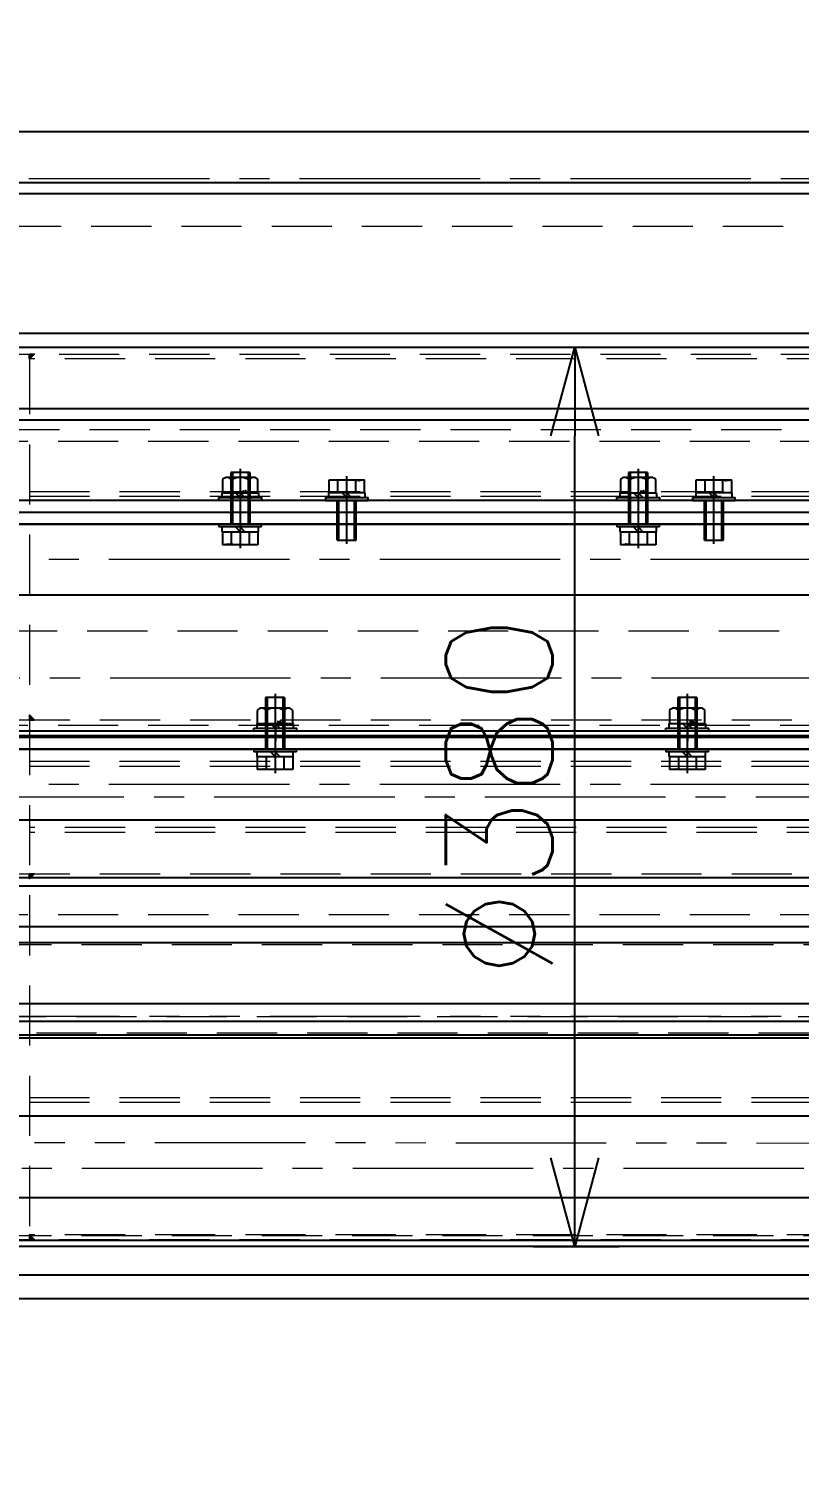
# Model space of a CAD drawing. Header units: millimetres. Extents: x -8731 to 85711, y -14522 to 31379.
# Drawn here: x 1873 to 2198, y 13683 to 14292 of the extents above; entities that cross this region are included whole.
import ezdxf
from ezdxf import colors
from ezdxf.entities.mleader import LeaderData, LeaderLine
from ezdxf.enums import TextEntityAlignment as Align
from ezdxf.math import Vec2, Vec3

# ---------------------------------------------------------------- set-up
doc = ezdxf.new("R2010")
doc.units = ezdxf.units.MM
doc.header["$LTSCALE"] = 4
doc.header["$PDMODE"] = 99
doc.header["$PDSIZE"] = 1
for name, pattern in [('CENTER2', [28.575, 19.05, -3.175, 3.175, -3.175]), ('HIDDEN', [9.525, 6.35, -3.175]), ('PHANTOM2', [31.75, 15.875, -3.175, 3.175, -3.175, 3.175, -3.175])]:
    doc.linetypes.add(name, pattern=pattern)
for name, color, linetype, lineweight in [('04_HIDDEN', 2, 'HIDDEN', 13), ('05_CENTER', 4, 'CENTER2', 13), ('06_PHANTOM', 2, 'PHANTOM2', 13), ('08_DIM', 3, 'Continuous', 13)]:
    doc.layers.add(name, color=color, linetype=linetype, lineweight=lineweight)
doc.layers.add('10_DRAFT', color=8, linetype='Continuous', lineweight=0, plot=False)
doc.styles.add('KSS_TXT', font='txt.shx', dxfattribs={"bigfont": 'extfont2.shx'})
doc.styles.add('KSS_TXT_L', font='txt.shx', dxfattribs={"height": 9, "bigfont": 'extfont2.shx'})
doc.styles.get("Standard").update_dxf_attribs({"font": 'txt.shx', "bigfont": 'extfont2.shx'})
doc.dimstyles.new('KSS_DIM', dxfattribs={"dimscale": 3, "dimtxt": 3, "dimasz": 2.5, "dimexe": 1.25, "dimexo": 0.625, "dimtad": 1, "dimdsep": 46, "dimtxsty": 'KSS_TXT', "dimblk": 'OPEN30', "dimcen": 0, "dimazin": 2, "dimtfac": 0.75, "dimtmove": 0, "dimatfit": 3, "dimldrblk": 'OPEN30', "dimfxl": 1, "dimtolj": 1, "dimarcsym": 0})

# ---------------------------------------------------------------- blocks, each defined once
blk = doc.blocks.new('AM_BALLOON1')
at = {"transparency": 16777216}
blk.add_circle((0, 0), 5, dxfattribs=at)
blk.add_attdef('B_NUMBER', text='', height=3, dxfattribs=at).set_placement((0, 0), align=Align.MIDDLE_CENTER)
blk = doc.blocks.new('_OPEN')
at = {"color": 0, "linetype": 'ByBlock'}
for p, q in [((-1, 0.167), (0, 0)), ((0, 0), (-1, -0.167)), ((0, 0), (-1, 0))]:
    blk.add_line(p, q, dxfattribs=at)
blk = doc.blocks.new('A$C509F1DA2_1_1_1')
at = {"color": 0}
for p, q in [((-20, -0.59), (-2000, -0.59)), ((-1990, -115.08), (-30, -115.08))]:
    blk.add_line(p, q, dxfattribs=at)
blk.add_lwpolyline([(-2000, 25.39), (-20, 25.39), (-20, -100.59), (-2000, -100.59)], close=True)
at = {"layer": '04_HIDDEN'}
for p, q in [((-22, 24.39), (-1998, 24.39)), ((-22, -98.59), (-1998, -98.59))]:
    blk.add_line(p, q, dxfattribs=at)
blk = doc.blocks.new('A$C456B4943_1_1_1')
blk.add_blockref('A$C509F1DA2_1_1_1', (10, 67.91))
blk = doc.blocks.new('_Open30')
at = {"color": 0, "linetype": 'ByBlock', "lineweight": -2}
for p, q in [((-1, 0.268), (0, 0)), ((0, 0), (-1, -0.268)), ((0, 0), (-1, 0))]:
    blk.add_line(p, q, dxfattribs=at)
blk = doc.blocks.new('*D4354')
at = {"layer": '08_DIM', "color": 0, "lineweight": -2, "transparency": 16777216}
for p, q in [((2085.54, 14157.06), (2121.83, 14157.06)), ((2103.08, 13814.56), (2103.08, 14119.56)), ((2085.54, 13777.06), (2121.83, 13777.06))]:
    blk.add_line(p, q, dxfattribs=at)
at = {"layer": 'Defpoints', "color": 0, "transparency": 16777216}
for p in [(2076.16, 14157.06), (2103.08, 14157.06), (2076.16, 13777.06)]:
    blk.add_point(p, dxfattribs=at)
at = {"layer": '08_DIM', "color": 0, "lineweight": -2, "transparency": 16777216, "xscale": 37.5, "yscale": 37.5, "zscale": 37.5}
for p, rotation in [((2103.08, 14157.06), 90), ((2103.08, 13777.06), 270)]:
    blk.add_blockref('_Open30', p, dxfattribs=dict(at, rotation=rotation))
at = {"layer": '08_DIM', "color": 0, "transparency": 16777216, "insert": (2071.2, 13967.06), "char_height": 45, "attachment_point": 5, "rotation": 90, "style": 'KSS_TXT'}
blk.add_mtext('\\A1;%%C380', dxfattribs=at)
blk = doc.blocks.new('A$C67F20274_1_1_1')
h = blk.add_hatch(color=3)
h.dxf.hatch_style = 1
h.paths.add_polyline_path([(0, -2), (0, 0), (-2, 0)])
at = {"color": 3}
blk.add_lwpolyline([(0, 0), (-2, 0), (-2, 0), (0, -2)], close=True, dxfattribs=at)
blk = doc.blocks.new('A$C715E4393_1_1_1')
at = {"color": 0}
blk.add_lwpolyline([(-990, 190), (990, 190), (990, -190), (-990, -190)], close=True, dxfattribs=at)
at = {"layer": '04_HIDDEN'}
for p, q in [((-990, 187), (990, 187)), ((331, 187), (331, -187)), ((981, 185), (331, 185)), ((331, 129), (981, 129)), ((331, 127), (981, 127)), ((-325, 32.5), (990, 32.5)), ((331, 15), (981, 15)), ((331, 13), (981, 13)), ((981, -13), (331, -13)), ((981, -15), (331, -15)), ((-325, -32.5), (990, -32.5)), ((331, -127), (981, -127)), ((331, -129), (981, -129)), ((-990, -187), (990, -187)), ((981, -185), (331, -185))]:
    blk.add_line(p, q, dxfattribs=at)
at = {"layer": '05_CENTER'}
blk.add_line((-1419.76, 0), (1090.76, 0), dxfattribs=at)
at = {"xscale": -1}
for p in [(331, 187), (331, -32.5)]:
    blk.add_blockref('A$C67F20274_1_1_1', p, dxfattribs=at)
at = {"rotation": 180}
for p in [(331, 32.5), (331, -187)]:
    blk.add_blockref('A$C67F20274_1_1_1', p, dxfattribs=at)
blk = doc.blocks.new('A$C56A90DFC_1_1')
at = {"xscale": -1}
blk.add_blockref('A$C715E4393_1_1_1', (-1050, 339.8), dxfattribs=at)
blk = doc.blocks.new('A$C46CB4146_1_1_1')
at = {"color": 0}
for p, q in [((-7.51, 8.7), (7.51, 8.7)), ((-7.51, 3.2), (-7.51, 8.7)), ((-3.75, 3.2), (-3.75, 8.7)), ((3.75, 3.2), (3.75, 8.7)), ((7.51, 3.2), (7.51, 8.7)), ((-9, 1.2), (9, 1.2)), ((-9, 1.2), (-9, 0)), ((-7.7, 3.2), (-7.7, 1.2)), ((7.7, 3.2), (-7.7, 3.2)), ((0, 1.2), (-2, 3.2)), ((0, 3.2), (2, 1.2)), ((7.7, 1.2), (7.7, 3.2)), ((9, 0), (9, 1.2)), ((-9, 0), (9, 0))]:
    blk.add_line(p, q, dxfattribs=at)
at = {"color": 0, "linetype": 'CENTER2'}
blk.add_line((0, -23.3), (0, 10.2), dxfattribs=at)
at = {"color": 0, "linetype": 'HIDDEN'}
for p, q in [((-4, -21.8), (-4, 0)), ((-3.32, -21.8), (-3.32, 0)), ((3.32, -21.8), (3.32, 0)), ((4, -21.8), (4, 0)), ((-4, -21.8), (4, -21.8))]:
    blk.add_line(p, q, dxfattribs=at)
at = {"layer": '10_DRAFT', "style": 'KSS_TXT_L'}
blk.add_text('BT-M8x25L,SW,PW', height=0.3, dxfattribs=at).set_placement((2.97, 8.36))
blk = doc.blocks.new('M8Nza_1_1_1')
at = {"color": 0}
for p, q in [((-7.5, 8.69), (-7.5, 3.2)), ((5.62, 9.7), (-5.63, 9.7)), ((-3.75, 3.2), (-3.75, 8.69)), ((3.75, 8.69), (3.75, 3.2)), ((7.5, 3.2), (7.5, 8.69)), ((-7.7, 3.2), (7.7, 3.2)), ((-7.7, 3.2), (-7.7, 1.2)), ((0, 1.2), (-2, 3.2)), ((0, 3.2), (2, 1.2)), ((7.7, 3.2), (7.7, 1.2))]:
    blk.add_line(p, q, dxfattribs=at)
at = {"color": 0, "linetype": 'CENTER2'}
blk.add_line((0, 9.7), (0, 0), dxfattribs=at)
at = {"color": 0}
blk.add_lwpolyline([(-9, 1.2), (9, 1.2), (9, 0), (-9, 0)], close=True, dxfattribs=at)
for centre, radius, start, end in [((-5.63, 7.45), 2.25, 33.626, 146.374), ((0, 2.2), 7.5, 60, 120), ((5.62, 7.45), 2.25, 33.626, 146.374)]:
    blk.add_arc(centre, radius, start, end, dxfattribs=at)
at = {"layer": '10_DRAFT', "style": 'KSS_TXT'}
blk.add_text('M8', height=1, dxfattribs=at).set_placement((0.87, 3.27))
blk = doc.blocks.new('A$C24C71BDE_1_1_1')
blk.add_lwpolyline([(952.5, 5), (-952.5, 5), (-952.5, 0), (952.5, 0)], close=True)
at = {"layer": '05_CENTER'}
for p, q in [((420, -4.82), (420, 9.82)), ((588, -4.82), (588, 9.82))]:
    blk.add_line(p, q, dxfattribs=at)
blk = doc.blocks.new('A$C47C53CF3_1_1_1')
at = {"color": 0}
for points in [[(-952.5, 0), (952.5, 0), (952.5, -5), (-952.5, -5)], [(-1118, -5), (1118, -5), (1120, -7), (1120, -33), (1118, -35), (-1118, -35), (-1120, -33), (-1120, -7)]]:
    blk.add_lwpolyline(points, close=True, dxfattribs=at)
at = {"layer": '05_CENTER'}
for p, q in [((420, -9.18), (420, 3.91)), ((588, -9.18), (588, 3.91)), ((1126.59, -20), (-1126.04, -20))]:
    blk.add_line(p, q, dxfattribs=at)
at = {"rotation": 180}
for p in [(420, -5), (588, -5)]:
    blk.add_blockref('A$C46CB4146_1_1_1', p, dxfattribs=at)
for name, p in [('M8Nza_1_1_1', (420, 5)), ('M8Nza_1_1_1', (588, 5)), ('A$C24C71BDE_1_1_1', (0, 0))]:
    blk.add_blockref(name, p)
blk = doc.blocks.new('A$C435F0BD9_1_1_1')
at = {"color": 0}
for p, q in [((-7.51, 8.7), (7.51, 8.7)), ((-7.51, 3.2), (-7.51, 8.7)), ((-3.75, 3.2), (-3.75, 8.7)), ((3.75, 3.2), (3.75, 8.7)), ((7.51, 3.2), (7.51, 8.7)), ((-9, 1.2), (9, 1.2)), ((-9, 1.2), (-9, 0)), ((-7.7, 3.2), (-7.7, 1.2)), ((7.7, 3.2), (-7.7, 3.2)), ((0, 1.2), (-2, 3.2)), ((0, 3.2), (2, 1.2)), ((7.7, 1.2), (7.7, 3.2)), ((9, 0), (9, 1.2)), ((-9, 0), (9, 0))]:
    blk.add_line(p, q, dxfattribs=at)
at = {"color": 0, "linetype": 'CENTER2'}
blk.add_line((0, -18.3), (0, 10.2), dxfattribs=at)
at = {"color": 0, "linetype": 'HIDDEN'}
for p, q in [((-4, -16.8), (-4, 0)), ((-3.32, -16.8), (-3.32, 0)), ((3.32, -16.8), (3.32, 0)), ((4, -16.8), (4, 0)), ((-4, -16.8), (4, -16.8))]:
    blk.add_line(p, q, dxfattribs=at)
at = {"layer": '10_DRAFT', "style": 'KSS_TXT_L'}
blk.add_text('BT-M8x20L,SW,PW', height=0.3, dxfattribs=at).set_placement((3.15, 8.36))
blk = doc.blocks.new('A$C22662586_1_1_1')
at = {"color": 0}
blk.add_lwpolyline([(-995, 0), (995, 0), (995, 2), (-995, 2)], close=True, dxfattribs=at)
at = {"layer": '05_CENTER'}
for p, q in [((435, 4.23), (435, -2.35)), ((609, 4.23), (609, -2.35))]:
    blk.add_line(p, q, dxfattribs=at)
blk = doc.blocks.new('A$C66DB7377_1_1_1')
at = {"color": 0}
for points in [[(-995, 0), (995, 0), (995, -5), (-995, -5)], [(-1118, -5), (1118, -5), (1120, -7), (1120, -33), (1118, -35), (-1118, -35), (-1120, -33), (-1120, -7)]]:
    blk.add_lwpolyline(points, close=True, dxfattribs=at)
at = {"layer": '05_CENTER'}
for p, q in [((435, -9.18), (435, 3.91)), ((609, -9.18), (609, 3.91)), ((1126.59, -20), (-1126.04, -20))]:
    blk.add_line(p, q, dxfattribs=at)
blk = doc.blocks.new('A$C217E54E0_1_1_1')
blk.add_lwpolyline([(-995, 0), (995, 0), (995, 0.3), (-995, 0.3)], close=True)
at = {"layer": '05_CENTER'}
for p, q in [((435, -4.82), (435, 5.12)), ((609, -4.82), (609, 5.12))]:
    blk.add_line(p, q, dxfattribs=at)
blk = doc.blocks.new('A$C4FD739D8_1_1')
for p, q in [((431.73, 20.3), (431.73, 20)), ((605.73, 20.3), (605.73, 20))]:
    blk.add_line(p, q)
at = {"rotation": 180}
for p in [(434.73, 15), (608.73, 15)]:
    blk.add_blockref('A$C46CB4146_1_1_1', p, dxfattribs=at)
for name, p in [('M8Nza_1_1_1', (434.73, 22.6)), ('M8Nza_1_1_1', (608.73, 22.6)), ('A$C217E54E0_1_1_1', (0, 20.3)), ('A$C217E54E0_1_1_1', (0, 20)), ('A$C22662586_1_1_1', (0, 20.6)), ('A$C66DB7377_1_1_1', (0, 20))]:
    blk.add_blockref(name, p)
blk = doc.blocks.new('A$C43C202D3_1_1')
for name, p in [('A$C47C53CF3_1_1_1', (-1075, 460)), ('A$C435F0BD9_1_1_1', (-610, 465)), ('A$C435F0BD9_1_1_1', (-455, 465)), ('A$C24C71BDE_1_1_1', (-1075, 460)), ('A$C4FD739D8_1_1', (-1075, 345))]:
    blk.add_blockref(name, p)
blk = doc.blocks.new('A$C1BA62567_1_1')
at = {"color": 0}
blk.add_lwpolyline([(-13, -55), (-1098, -55), (-1100, -53), (-1100, 53), (-1098, 55), (-20, 55)], dxfattribs=at)
at = {"layer": '05_CENTER'}
blk.add_line((-1115.2, 0), (1115.2, 0), dxfattribs=at)
blk = doc.blocks.new('A$C5A066D84_1_1')
at = {"color": 0}
for p, q in [((-945, 430.42), (945, 430.42)), ((-945, 362.97), (945, 362.97)), ((-945, 361.68), (945, 361.68)), ((-945, 298.67), (945, 298.67)), ((-945, 295.19), (945, 295.19)), ((945, -20), (-945, -20))]:
    blk.add_line(p, q, dxfattribs=at)
for p, q in [((-945, 101.92), (945, 101.92)), ((-945, 97.07), (945, 97.07)), ((-945, 65.21), (945, 65.21)), ((-945, 6.34), (945, 6.34)), ((-945, 1.68), (945, 1.68))]:
    blk.add_line(p, q)
at = {"layer": '04_HIDDEN'}
blk.add_line((-954, 20), (954, 20), dxfattribs=at)
at = {"layer": '05_CENTER'}
blk.add_line((-1092.78, 0), (1092.78, 0), dxfattribs=at)
blk = doc.blocks.new('A$C11311CD3_1_1_1')
at = {"color": 0}
blk.add_lwpolyline([(-939, 105), (939, 105), (940, 104), (940, -104), (939, -105), (-939, -105), (-940, -104), (-940, 104)], close=True, dxfattribs=at)
at = {"layer": '04_HIDDEN'}
for p, q in [((-940, 99.95), (940, 99.95)), ((-940, -99.95), (940, -99.95))]:
    blk.add_line(p, q, dxfattribs=at)
for points in [[(-940, 20), (940, 20)], [(940, -20), (-940, -20)]]:
    blk.add_lwpolyline(points, dxfattribs=at)
at = {"layer": '05_CENTER'}
blk.add_line((-1012.78, 0), (1012.78, 0), dxfattribs=at)
blk = doc.blocks.new('A$C1ACF5523_1_1')
at = {"xscale": -1, "rotation": 180}
blk.add_blockref('A$C1BA62567_1_1', (1050, 467.17), dxfattribs=at)
blk.add_blockref('A$C5A066D84_1_1', (1050, 49.2))
at = {"layer": '04_HIDDEN'}
blk.add_blockref('A$C11311CD3_1_1_1', (1050, 260.03), dxfattribs=at)
blk = doc.blocks.new('A$C715B031A_1_1')
at = {"color": 0}
blk.add_lwpolyline([(-245, 20), (2325, 20), (2325, -18), (2323, -20), (-243, -20), (-245, -18)], close=True, dxfattribs=at)
at = {"layer": '04_HIDDEN'}
blk.add_line((-245, 15), (2325, 15), dxfattribs=at)
blk = doc.blocks.new('A$C3BCF241E_1_1')
at = {"color": 0}
blk.add_lwpolyline([(0, 27), (-2635, 27, 0.353018), (-2654.55, 11.23), (-2679.21, -102.59, 0.798529), (-2617.34, -131.45), (-2540.81, -32.74, -0.232047), (-2524.98, -25), (-0.02, -27, 1.000411), (0, 27)], format="xyb", dxfattribs=at)
blk = doc.blocks.new('A$C546C4D54_1_1')
at = {"color": 0}
for p, q in [((-3, 70), (-970, 70)), ((7, 30), (-1107.25, 30))]:
    blk.add_line(p, q, dxfattribs=at)
at = {"layer": '04_HIDDEN'}
blk.add_line((7, 32), (-1250, 32), dxfattribs=at)
blk = doc.blocks.new('A$C136408E9_1_1')
blk.add_line((2095, 15), (-116.77, 15))
at = {"xscale": -1, "rotation": 180}
blk.add_blockref('A$C546C4D54_1_1', (972, 5), dxfattribs=at)
at = {"layer": '04_HIDDEN', "xscale": -1, "rotation": 180}
blk.add_blockref('A$C715B031A_1_1', (-80, -5), dxfattribs=at)
at = {"layer": '06_PHANTOM', "color": 6, "rotation": 180}
blk.add_blockref('A$C3BCF241E_1_1', (-360, 0), dxfattribs=at)

msp = doc.modelspace()

# ---------------------------------------------------------------- block references
at = {"rotation": 180}
for name, p in [('A$C1ACF5523_1_1', (2591.84417, 14277.26365)), ('A$C136408E9_1_1', (2566.84417, 13847.26369))]:
    msp.add_blockref(name, p, dxfattribs=at)
for name, p in [('A$C43C202D3_1_1', (2616.84415, 13627.26365)), ('A$C456B4943_1_1_1', (2541.84416, 13812.26365))]:
    msp.add_blockref(name, p)
at = {"xscale": -1}
msp.add_blockref('A$C56A90DFC_1_1', (491.84416, 13627.26365), dxfattribs=at)

# ---------------------------------------------------------------- dimensions: what is measured, and where the dimension line sits
at = {"layer": '08_DIM'}
dim = msp.add_linear_dim(base=(2103.07944, 14157.06365), p1=(2076.16336, 13777.06365), p2=(2076.16336, 14157.06365), angle=90, text='%%C<>', dimstyle='KSS_DIM', override={"dimscale": 15}, dxfattribs=at)
dim.commit()
dim.dimension.update_dxf_attribs({"geometry": '*D4354', "text_midpoint": (2071.20444, 13967.06365)})

# ---------------------------------------------------------------- leaders
at = {"layer": '08_DIM', "color": 4}
msp.add_leader([(1544.31876, 13887.24007), (1878.20703, 14996.80553)], dimstyle='KSS_DIM', dxfattribs=at)
at = {"layer": '08_DIM'}
ml = msp.add_multileader_block('Standard', dxfattribs=at)
ml.set_content('AM_BALLOON1', color=256, scale=15)
ml.set_attribute('B_NUMBER', 'AU', width=0)
ml.set_leader_properties(color=256, linetype='ByLayer', lineweight=-1)
ml.set_arrow_properties(name='OPEN')
ml.build(insert=Vec2(0, 0))
ml.multileader.update_dxf_attribs({"leader_type": 0, "has_dogleg": 0, "text_right_attachment_type": 6, "dogleg_length": 0, "arrow_head_size": 30, "scale": 15, "block_connection_type": 1})
ctx = ml.context
ctx.base_point, ctx.scale, ctx.char_height, ctx.arrow_head_size, ctx.landing_gap_size, ctx.plane_origin = Vec3(5844.83769, 21132.80583), 15, 60, 30, 30, Vec3(5844.83769, 21132.80583)
ctx.right_attachment, ctx.attachment_type = 6, 1
notes = []
notes.append((ctx, [(0, (0, 0, 0), (0, 0), (1, 0), 1, [])]))
ctx.block.insert = Vec3(5844.83769, 21132.80583)
ml = msp.add_multileader_block('Standard', dxfattribs=at)
ml.set_content('AM_BALLOON1', color=256, scale=15)
ml.set_attribute('B_NUMBER', 'AF', width=0)
ml.set_leader_properties(color=256, linetype='ByLayer', lineweight=-1)
ml.set_arrow_properties(name='OPEN')
ml.build(insert=Vec2(0, 0))
ml.multileader.update_dxf_attribs({"leader_type": 0, "has_dogleg": 0, "text_right_attachment_type": 6, "dogleg_length": 0, "arrow_head_size": 30, "scale": 15, "block_connection_type": 1})
ctx = ml.context
ctx.base_point, ctx.scale, ctx.char_height, ctx.arrow_head_size, ctx.landing_gap_size, ctx.plane_origin = Vec3(8262.14661, 16915.24927), 15, 60, 30, 30, Vec3(8262.14661, 16915.24927)
ctx.right_attachment, ctx.attachment_type = 6, 1
notes.append((ctx, [(0, (0, 0, 0), (0, 0), (1, 0), 1, [])]))
ctx.block.insert = Vec3(8262.14661, 16915.24927)
ml = msp.add_multileader_block('Standard', dxfattribs=at)
ml.set_content('AM_BALLOON1', color=256, scale=15)
ml.set_attribute('B_NUMBER', 'AO', width=0)
ml.set_leader_properties(color=256, linetype='ByLayer', lineweight=-1)
ml.set_arrow_properties(name='OPEN')
ml.build(insert=Vec2(0, 0))
ml.multileader.update_dxf_attribs({"leader_type": 0, "has_dogleg": 0, "text_right_attachment_type": 6, "dogleg_length": 0, "arrow_head_size": 30, "scale": 15, "block_connection_type": 1})
ctx = ml.context
ctx.base_point, ctx.scale, ctx.char_height, ctx.arrow_head_size, ctx.landing_gap_size, ctx.plane_origin = Vec3(11532.59715, 15665.61266), 15, 60, 30, 30, Vec3(11532.59715, 15665.61266)
ctx.right_attachment, ctx.attachment_type = 6, 1
notes.append((ctx, [(0, (0, 0, 0), (0, 0), (1, 0), 1, [])]))
ctx.block.insert = Vec3(11532.59715, 15665.61266)
ml = msp.add_multileader_block('Standard', dxfattribs=at)
ml.set_content('AM_BALLOON1', color=256, scale=15)
ml.set_attribute('B_NUMBER', 'D', width=0)
ml.set_leader_properties(color=256, linetype='ByLayer', lineweight=-1)
ml.set_arrow_properties(name='OPEN')
ml.build(insert=Vec2(0, 0))
ml.multileader.update_dxf_attribs({"leader_type": 0, "has_dogleg": 0, "text_right_attachment_type": 6, "dogleg_length": 0, "arrow_head_size": 30, "scale": 15, "block_connection_type": 1})
ctx = ml.context
ctx.base_point, ctx.scale, ctx.char_height, ctx.arrow_head_size, ctx.landing_gap_size, ctx.plane_origin = Vec3(9708.75838, 15394.05003), 15, 60, 30, 30, Vec3(9708.75838, 15394.05003)
ctx.right_attachment, ctx.attachment_type = 6, 1
notes.append((ctx, [(0, (0, 0, 0), (0, 0), (1, 0), 1, [])]))
ctx.block.insert = Vec3(9708.75838, 15394.05003)
ml = msp.add_multileader_block('Standard', dxfattribs=at)
ml.set_content('AM_BALLOON1', color=256, scale=15)
ml.set_attribute('B_NUMBER', 'E', width=0)
ml.set_leader_properties(color=256, linetype='ByLayer', lineweight=-1)
ml.set_arrow_properties(name='OPEN')
ml.build(insert=Vec2(0, 0))
ml.multileader.update_dxf_attribs({"leader_type": 0, "has_dogleg": 0, "text_right_attachment_type": 6, "dogleg_length": 0, "arrow_head_size": 30, "scale": 15, "block_connection_type": 1})
ctx = ml.context
ctx.base_point, ctx.scale, ctx.char_height, ctx.arrow_head_size, ctx.landing_gap_size, ctx.plane_origin = Vec3(4125.87913, 15299.50665), 15, 60, 30, 30, Vec3(4141.62998, 15072.38033)
ctx.right_attachment, ctx.attachment_type = 6, 1
notes.append((ctx, [(0, (0, 0, 0), (0, 0), (1, 0), 1, [])]))
ctx.block.insert = Vec3(4125.87913, 15299.50665)
ml = msp.add_multileader_block('Standard', dxfattribs=at)
ml.set_content('AM_BALLOON1', color=256, scale=15)
ml.set_attribute('B_NUMBER', 'A', width=0)
ml.set_leader_properties(color=256, linetype='ByLayer', lineweight=-1)
ml.set_arrow_properties(name='OPEN')
ml.build(insert=Vec2(0, 0))
ml.multileader.update_dxf_attribs({"leader_type": 0, "has_dogleg": 0, "text_right_attachment_type": 6, "dogleg_length": 0, "arrow_head_size": 30, "scale": 15, "block_connection_type": 1})
ctx = ml.context
ctx.base_point, ctx.scale, ctx.char_height, ctx.arrow_head_size, ctx.landing_gap_size, ctx.plane_origin = Vec3(13148.43876, 15210.37146), 15, 60, 30, 30, Vec3(13148.43876, 15210.37146)
ctx.right_attachment, ctx.attachment_type = 6, 1
notes.append((ctx, [(0, (0, 0, 0), (0, 0), (1, 0), 1, [])]))
ctx.block.insert = Vec3(13148.43876, 15210.37146)
ml = msp.add_multileader_block('Standard', dxfattribs=at)
ml.set_content('AM_BALLOON1', color=256, scale=15)
ml.set_attribute('B_NUMBER', 'B', width=0)
ml.set_leader_properties(color=256, linetype='ByLayer', lineweight=-1)
ml.set_arrow_properties(name='OPEN')
ml.build(insert=Vec2(0, 0))
ml.multileader.update_dxf_attribs({"leader_type": 0, "has_dogleg": 0, "text_right_attachment_type": 6, "dogleg_length": 0, "arrow_head_size": 30, "scale": 15, "block_connection_type": 1})
ctx = ml.context
ctx.base_point, ctx.scale, ctx.char_height, ctx.arrow_head_size, ctx.landing_gap_size, ctx.plane_origin = Vec3(13018.80587, 15068.9297), 15, 60, 30, 30, Vec3(13018.80587, 15068.9297)
ctx.right_attachment, ctx.attachment_type = 6, 1
notes.append((ctx, [(0, (0, 0, 0), (0, 0), (1, 0), 1, [])]))
ctx.block.insert = Vec3(13018.80587, 15068.9297)
ml = msp.add_multileader_block('Standard', dxfattribs=at)
ml.set_content('AM_BALLOON1', color=256, scale=15)
ml.set_attribute('B_NUMBER', 'AS', width=0)
ml.set_leader_properties(color=256, linetype='ByLayer', lineweight=-1)
ml.set_arrow_properties(name='OPEN')
ml.build(insert=Vec2(0, 0))
ml.multileader.update_dxf_attribs({"leader_type": 0, "has_dogleg": 0, "text_right_attachment_type": 6, "dogleg_length": 0, "arrow_head_size": 30, "scale": 15, "block_connection_type": 1})
ctx = ml.context
ctx.base_point, ctx.scale, ctx.char_height, ctx.arrow_head_size, ctx.landing_gap_size, ctx.plane_origin = Vec3(4130.22531, 15020.06589), 15, 60, 30, 30, Vec3(4145.97616, 14792.93957)
ctx.right_attachment, ctx.attachment_type = 6, 1
notes.append((ctx, [(0, (0, 0, 0), (0, 0), (1, 0), 1, [])]))
ctx.block.insert = Vec3(4130.22531, 15020.06589)
ml = msp.add_multileader_block('Standard', dxfattribs=at)
ml.set_content('AM_BALLOON1', color=256, scale=15)
ml.set_attribute('B_NUMBER', 'H', width=0)
ml.set_leader_properties(color=256, linetype='ByLayer', lineweight=-1)
ml.set_arrow_properties(name='OPEN')
ml.build(insert=Vec2(0, 0))
ml.multileader.update_dxf_attribs({"leader_type": 0, "has_dogleg": 0, "text_right_attachment_type": 6, "dogleg_length": 0, "arrow_head_size": 30, "scale": 15, "block_connection_type": 1})
ctx = ml.context
ctx.base_point, ctx.scale, ctx.char_height, ctx.arrow_head_size, ctx.landing_gap_size, ctx.plane_origin = Vec3(2778.41829, 14994.13826), 15, 60, 30, 30, Vec3(2778.41829, 14994.13826)
ctx.right_attachment, ctx.attachment_type = 6, 1
notes.append((ctx, [(0, (0, 0, 0), (0, 0), (1, 0), 1, [])]))
ctx.block.insert = Vec3(2778.41829, 14994.13826)
ml = msp.add_multileader_block('Standard', dxfattribs=at)
ml.set_content('AM_BALLOON1', color=256, scale=15)
ml.set_attribute('B_NUMBER', 'G', width=0)
ml.set_leader_properties(color=256, linetype='ByLayer', lineweight=-1)
ml.set_arrow_properties(name='OPEN')
ml.build(insert=Vec2(0, 0))
ml.multileader.update_dxf_attribs({"leader_type": 0, "has_dogleg": 0, "text_right_attachment_type": 6, "dogleg_length": 0, "arrow_head_size": 30, "scale": 15, "block_connection_type": 1})
ctx = ml.context
ctx.base_point, ctx.scale, ctx.char_height, ctx.arrow_head_size, ctx.landing_gap_size, ctx.plane_origin = Vec3(2628.68865, 14994.13826), 15, 60, 30, 30, Vec3(2628.68865, 14994.13826)
ctx.right_attachment, ctx.attachment_type = 6, 1
notes.append((ctx, [(0, (0, 0, 0), (0, 0), (1, 0), 1, [])]))
ctx.block.insert = Vec3(2628.68865, 14994.13826)
ml = msp.add_multileader_block('Standard', dxfattribs=at)
ml.set_content('AM_BALLOON1', color=256, scale=15)
ml.set_attribute('B_NUMBER', 'C', width=0)
ml.set_leader_properties(color=256, linetype='ByLayer', lineweight=-1)
ml.set_arrow_properties(name='OPEN')
ml.build(insert=Vec2(0, 0))
ml.multileader.update_dxf_attribs({"leader_type": 0, "has_dogleg": 0, "text_right_attachment_type": 6, "dogleg_length": 0, "arrow_head_size": 30, "scale": 15, "block_connection_type": 1})
ctx = ml.context
ctx.base_point, ctx.scale, ctx.char_height, ctx.arrow_head_size, ctx.landing_gap_size, ctx.plane_origin = Vec3(13161.52102, 14919.16787), 15, 60, 30, 30, Vec3(13161.52102, 14919.16787)
ctx.right_attachment, ctx.attachment_type = 6, 1
notes.append((ctx, [(0, (0, 0, 0), (0, 0), (1, 0), 1, [])]))
ctx.block.insert = Vec3(13161.52102, 14919.16787)
for ctx, leaders in notes:
    for number, flags, end, landing, length, lines in leaders:
        leader = LeaderData()
        leader.index, (leader.has_last_leader_line, leader.has_dogleg_vector, leader.attachment_direction) = number, flags
        leader.last_leader_point, leader.dogleg_vector, leader.dogleg_length = Vec3(end), Vec3(landing), length
        for number, points, colour, breaks in lines:
            line = LeaderLine()
            line.index, line.vertices, line.color, line.breaks = number, Vec3.list(points), colors.encode_raw_color(colour), breaks
            leader.lines.append(line)
        ctx.leaders.append(leader)

doc.saveas('drawing.dxf')
